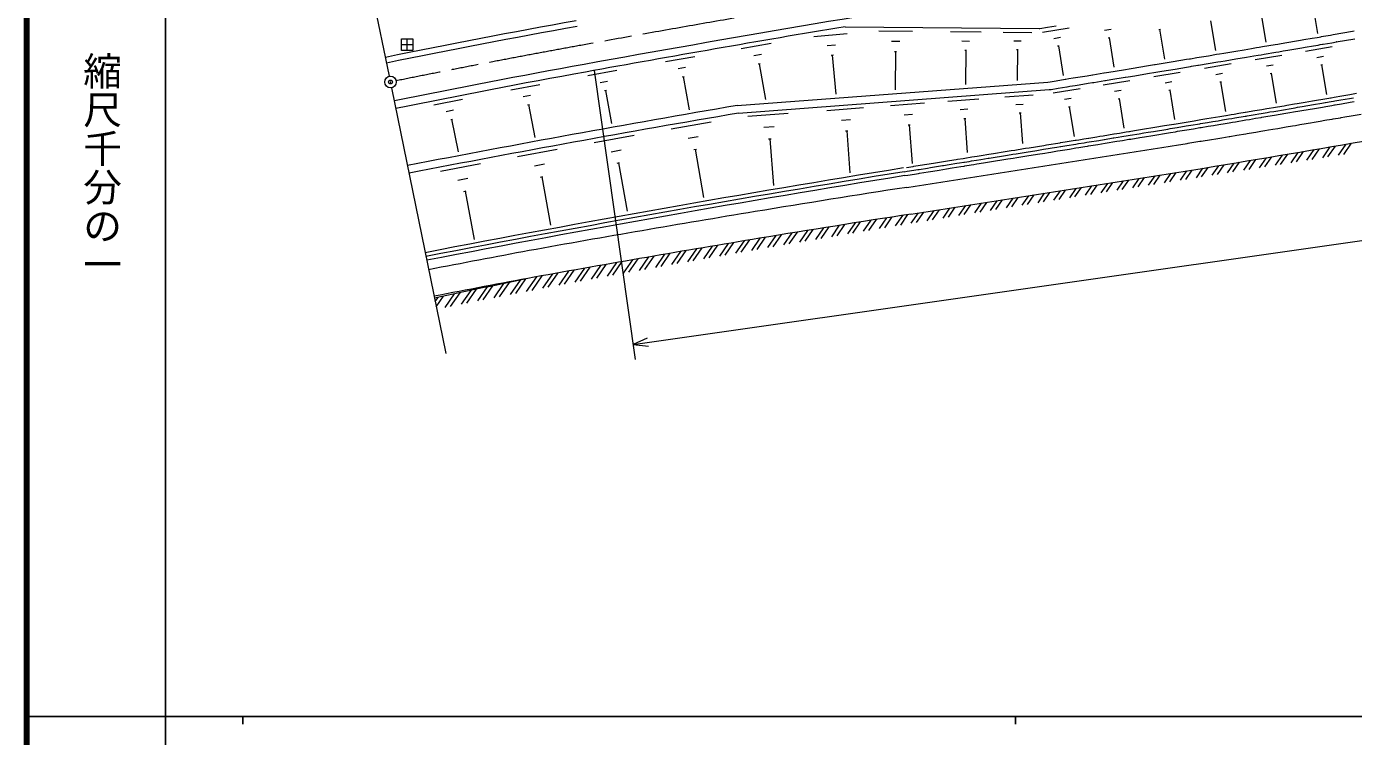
# Model space of a CAD drawing. Units: millimetres, scale not verified. Extents: x 40000 to 680000, y 20000 to 380000.
# Drawn here: x 40000 to 211713, y 202409 to 294254 of the extents above; entities that cross this region are included whole.
import ezdxf
from ezdxf.enums import TextEntityAlignment as Align

# ---------------------------------------------------------------- set-up
doc = ezdxf.new("R2010")
doc.units = ezdxf.units.MM
doc.header["$LTSCALE"] = 1000
doc.header["$PDMODE"] = 32
doc.header["$PDSIZE"] = 500
doc.linetypes.add('CHAIN', pattern=[18.5, 12, -1.5, 3.5, -1.5])
for name, color, linetype, lineweight in [('M-BGD', 7, 'Continuous', 13), ('M-BMK', 2, 'CHAIN', 13), ('M-TTL', 2, 'Continuous', 140), ('M-TTL-BAND', 7, 'Continuous', 25)]:
    doc.layers.add(name, color=color, linetype=linetype, lineweight=lineweight)
doc.styles.add('@ＭＳ ゴシック', font='')
doc.styles.get('@ＭＳ ゴシック').set_extended_font_data('@MS Gothic')

msp = doc.modelspace()

# ---------------------------------------------------------------- linework, layer by layer
at = {"layer": 'M-BGD'}
for p, q in [((86950, 287814), (75940, 341979)), ((206411, 297218), (207070, 293374)), ((199724, 296086), (200373, 292246)), ((145916, 294232), (171060, 293986)), ((150280, 293689), (154667, 293646)), ((171470, 293546), (174925, 294108)), ((179490, 293790), (180353, 293932)), ((186527, 293881), (186742, 293917)), ((186634, 293899), (187271, 290051)), ((193202, 294989), (193844, 291147)), ((88504, 291143), (88504, 292643)), ((88504, 292643), (90004, 292643)), ((89254, 291143), (89254, 292643)), ((90004, 292643), (90004, 291143)), ((132480, 291433), (136357, 292099)), ((141886, 292947), (146187, 293344)), ((151913, 292357), (153009, 292346)), ((159563, 293598), (163553, 293559)), ((161047, 292386), (162045, 292377)), ((166393, 293531), (170092, 293495)), ((167770, 292408), (168694, 292399)), ((172934, 292720), (173798, 292861)), ((179983, 292808), (180199, 292843)), ((180091, 292826), (180721, 288980)), ((90004, 291893), (88504, 291893)), ((90004, 291143), (88504, 291143)), ((122687, 289734), (126479, 290393)), ((134134, 290520), (135103, 290686)), ((143618, 291806), (144693, 291905)), ((144140, 290553), (144409, 290577)), ((144274, 290565), (144741, 285504)), ((152311, 291037), (152585, 291034)), ((152448, 291035), (152400, 286081)), ((161410, 291186), (161659, 291183)), ((161534, 291184), (161491, 286768)), ((168105, 291295), (168337, 291293)), ((168221, 291294), (168182, 287273)), ((173427, 291737), (173643, 291772)), ((173535, 291754), (174161, 287907)), ((198978, 289972), (202429, 290555)), ((205514, 291078), (208952, 291667)), ((206980, 290267), (207839, 290415)), ((112627, 287912), (116399, 288592)), ((113440, 288572), (118764, 251156)), ((124307, 288843), (125255, 289008)), ((134697, 289419), (134939, 289460)), ((134818, 289440), (135613, 284812)), ((192443, 288880), (195887, 289455)), ((200447, 289156), (201310, 289301)), ((207479, 289291), (207694, 289328)), ((207586, 289310), (208243, 285479)), ((114246, 287035), (115189, 287205)), ((124860, 287768), (125097, 287809)), ((124978, 287788), (125730, 283464)), ((131948, 284036), (172182, 287076)), ((179327, 286720), (182779, 287285)), ((185889, 287795), (189303, 288360)), ((187339, 286983), (188192, 287124)), ((193907, 288062), (194768, 288206)), ((194403, 287083), (194618, 287119)), ((194510, 287101), (195152, 283261)), ((200945, 288175), (201161, 288212)), ((201053, 288193), (201702, 284355)), ((87248, 286344), (94240, 251944)), ((102658, 286056), (106410, 286760)), ((104276, 285195), (105214, 285370)), ((114803, 285967), (115039, 286010)), ((114921, 285989), (115696, 281690)), ((118482, 253136), (352172, 286390)), ((132116, 283050), (172342, 286089)), ((166579, 285152), (170250, 285429)), ((172873, 285669), (176327, 286231)), ((180791, 285896), (181654, 286038)), ((187828, 286012), (188041, 286047)), ((187934, 286030), (188564, 282220)), ((92712, 284121), (96427, 284850)), ((94324, 283280), (95253, 283462)), ((104838, 284135), (105073, 284179)), ((104956, 284157), (105757, 279881)), ((143559, 283413), (148294, 283771)), ((151792, 284035), (156221, 284370)), ((159232, 284597), (163218, 284898)), ((160817, 283514), (161814, 283590)), ((168039, 284155), (168957, 284224)), ((174337, 284843), (175200, 284984)), ((174829, 283859), (175045, 283895)), ((174937, 283877), (175564, 280028)), ((181285, 284914), (181500, 284949)), ((181392, 284931), (182019, 281108)), ((94891, 282234), (95123, 282280)), ((95007, 282257), (95837, 278025)), ((123404, 281030), (128577, 281928)), ((133362, 282643), (138564, 283036)), ((145442, 282127), (146626, 282216)), ((153554, 282832), (154661, 282916)), ((161281, 282347), (161530, 282366)), ((161406, 282356), (161739, 277942)), ((168466, 283079), (168696, 283096)), ((168581, 283088), (168882, 279101)), ((113454, 279257), (118622, 280181)), ((125613, 279815), (126906, 280040)), ((135431, 281230), (136731, 281328)), ((145993, 280740), (146289, 280762)), ((146141, 280751), (146551, 275323)), ((154069, 281535), (154346, 281556)), ((154208, 281545), (154586, 276532)), ((182648, 280676), (183912, 280883)), ((182809, 280196), (183993, 280390)), ((182890, 279702), (184075, 279897)), ((103514, 277435), (108678, 278384)), ((115670, 278053), (116962, 278284)), ((126368, 278348), (126691, 278404)), ((126529, 278376), (127616, 272119)), ((136036, 279706), (136362, 279731)), ((136199, 279719), (136656, 273672)), ((206597, 278328), (205648, 276952)), ((207284, 278445), (206329, 277059)), ((208660, 278680), (207692, 277275)), ((209348, 278797), (208374, 277383)), ((210724, 279033), (209736, 277598)), ((211413, 279151), (210418, 277706)), ((93583, 275563), (98742, 276538)), ((105736, 276242), (107026, 276479)), ((116431, 276589), (116754, 276647)), ((116593, 276618), (117710, 270368)), ((195429, 275336), (196296, 276595)), ((196110, 275444), (196982, 276710)), ((198354, 276939), (197473, 275659)), ((199040, 277054), (198154, 275767)), ((200413, 277284), (199516, 275982)), ((201100, 277399), (200198, 276090)), ((202473, 277630), (201560, 276306)), ((203160, 277746), (202242, 276413)), ((204534, 277979), (203604, 276629)), ((205221, 278095), (204286, 276736)), ((106505, 274782), (106827, 274841)), ((106666, 274812), (107815, 268567)), ((185209, 273721), (186036, 274922)), ((185890, 273829), (186717, 275029)), ((187253, 274044), (188080, 275245)), ((187934, 274152), (188764, 275357)), ((190127, 275572), (189297, 274367)), ((190812, 275685), (189978, 274475)), ((192182, 275912), (191341, 274690)), ((192868, 276025), (192022, 274798)), ((194238, 276253), (193385, 275013)), ((194924, 276367), (194066, 275121)), ((95811, 274381), (97100, 274625)), ((173627, 271890), (174461, 273102)), ((174989, 272106), (175822, 273315)), ((175671, 272213), (176503, 273422)), ((177033, 272429), (177864, 273635)), ((177715, 272536), (178545, 273742)), ((179077, 272752), (179907, 273956)), ((179758, 272859), (180588, 274063)), ((181121, 273075), (181949, 274277)), ((181803, 273183), (182631, 274385)), ((183165, 273397), (183993, 274599)), ((183846, 273506), (184674, 274707)), ((96587, 272925), (96909, 272986)), ((96748, 272955), (97928, 266716)), ((162709, 270143), (163578, 271405)), ((163393, 270254), (164258, 271510)), ((164759, 270475), (165618, 271722)), ((165442, 270585), (166298, 271827)), ((166808, 270805), (167658, 272039)), ((167490, 270914), (168338, 272145)), ((168855, 271133), (169699, 272357)), ((169537, 271242), (170379, 272463)), ((170901, 271459), (171739, 272676)), ((171583, 271567), (172420, 272782)), ((172945, 271783), (173781, 272995)), ((151067, 268225), (152024, 269614)), ((152439, 268454), (153384, 269826)), ((153125, 268569), (154064, 269932)), ((154496, 268796), (155423, 270142)), ((155181, 268910), (156102, 270247)), ((156551, 269136), (157461, 270457)), ((157236, 269249), (158140, 270562)), ((158605, 269474), (159500, 270772)), ((159290, 269586), (160179, 270877)), ((160658, 269810), (161539, 271088)), ((161342, 269921), (162219, 271194)), ((140069, 266361), (141115, 267880)), ((140758, 266479), (141798, 267990)), ((142134, 266715), (143164, 268210)), ((142822, 266833), (143847, 268320)), ((144198, 267067), (145211, 268538)), ((144886, 267184), (145893, 268647)), ((146260, 267417), (147257, 268864)), ((146948, 267533), (147939, 268972)), ((148321, 267765), (149301, 269187)), ((149008, 267880), (149982, 269294)), ((150381, 268111), (151343, 269508)), ((129723, 264561), (130845, 266191)), ((130413, 264682), (131531, 266305)), ((131795, 264925), (132903, 266533)), ((132485, 265046), (133588, 266647)), ((133865, 265287), (134958, 266874)), ((134555, 265407), (135643, 266986)), ((135935, 265647), (137012, 267211)), ((136624, 265767), (137696, 267323)), ((138003, 266005), (139065, 267547)), ((138692, 266124), (139748, 267658)), ((119340, 262708), (120533, 264440)), ((120033, 262833), (121221, 264558)), ((121419, 263083), (122599, 264795)), ((122112, 263207), (123287, 264913)), ((123497, 263455), (124663, 265148)), ((124190, 263579), (125351, 265265)), ((125574, 263826), (126725, 265498)), ((126266, 263949), (127412, 265614)), ((127649, 264194), (128786, 265845)), ((128340, 264317), (129473, 265961)), ((109607, 260917), (110868, 262748)), ((111001, 261178), (112251, 262993)), ((111698, 261308), (112942, 263115)), ((113090, 261567), (114324, 263359)), ((113786, 261696), (115015, 263480)), ((115176, 261951), (116395, 263721)), ((115871, 262079), (117085, 263842)), ((117259, 262331), (118465, 264082)), ((117953, 262457), (119154, 264201)), ((100509, 259166), (101777, 261008)), ((101211, 259304), (102486, 261156)), ((102613, 259578), (103904, 261452)), ((103314, 259714), (104612, 261599)), ((104715, 259985), (106022, 261882)), ((105415, 260119), (106714, 262006)), ((106814, 260387), (108103, 262259)), ((107512, 260520), (108796, 262384)), ((108909, 260785), (110176, 262625)), ((93013, 257980), (93963, 259358)), ((94175, 257903), (95385, 259661)), ((94880, 258046), (96096, 259812)), ((96289, 258329), (97518, 260113)), ((96993, 258470), (98228, 260263)), ((98401, 258750), (99649, 260562)), ((99104, 258889), (100358, 260711)), ((92875, 258661), (93251, 259206)), ((120322, 253921), (118482, 253136)), ((118482, 253136), (120468, 252896))]:
    msp.add_line(p, q, dxfattribs=at)
for points in [[(171062, 293986), (171114, 293994), (172112, 294156), (173247, 294341)], [(172182, 287076), (172451, 287120), (173227, 287246), (174391, 287435), (174481, 287449), (174863, 287512), (175439, 287605), (177238, 287898), (177947, 288014), (177965, 288017), (179397, 288251), (179463, 288261), (180077, 288362), (181954, 288669), (182925, 288828), (185211, 289204), (185979, 289330), (186072, 289345), (188362, 289723), (190107, 290012), (190479, 290074), (190615, 290096), (191447, 290234), (192956, 290485), (194009, 290660), (194386, 290724), (194955, 290819), (196470, 291072), (197553, 291253), (198499, 291412), (199185, 291527), (199510, 291582), (199942, 291655), (201583, 291932), (201936, 291992), (202343, 292061), (203080, 292185), (204361, 292403), (204857, 292487), (205274, 292558), (206371, 292745), (207001, 292852), (207268, 292898), (207517, 292941), (207542, 292945), (208753, 293152), (209087, 293210), (209085, 293208), (211604, 293643), (211824, 293681)], [(172342, 286089), (172585, 286128), (173491, 286275), (174600, 286456), (174645, 286463), (174997, 286520), (175686, 286632), (176209, 286717), (176221, 286719), (177376, 286908), (177940, 287000), (178125, 287030), (179559, 287264), (179625, 287275), (180316, 287388), (182156, 287689), (182231, 287701), (182540, 287752), (183424, 287897), (185048, 288164), (186124, 288341), (186908, 288470), (188657, 288759), (190111, 288999), (190628, 289085), (190765, 289108), (191593, 289245), (191676, 289259), (194152, 289671), (194551, 289737), (195120, 289832), (196490, 290061), (197856, 290290), (198817, 290452), (199392, 290548), (199758, 290610), (200171, 290679), (201649, 290929), (202065, 290999), (202624, 291094), (203233, 291197), (204512, 291414), (205011, 291499), (205442, 291572), (206523, 291757), (207152, 291864), (207419, 291910), (207685, 291955), (207783, 291972), (208908, 292164), (209497, 292266), (209495, 292264), (211902, 292680)], [(183912, 280883), (184150, 280922), (184407, 280964), (186029, 281231), (187240, 281430), (188471, 281633), (188491, 281636), (189807, 281854), (191096, 282067), (191748, 282175), (191965, 282211), (192726, 282337), (194436, 282622), (195190, 282747), (195253, 282758), (195900, 282866), (196293, 282931), (196889, 283031), (197704, 283167), (197738, 283173), (198963, 283378), (199846, 283527), (200488, 283634), (200823, 283691), (201361, 283781), (201870, 283867), (202736, 284013), (203093, 284074), (204088, 284242), (204416, 284298), (205453, 284474), (206403, 284635), (206939, 284726), (207758, 284866), (208512, 284995), (208732, 285032), (208835, 285050), (209222, 285116), (210211, 285286), (211250, 285464), (212112, 285613)], [(183993, 280390), (184589, 280488), (185145, 280579), (185832, 280692), (187683, 280996), (187981, 281046), (188594, 281147), (188878, 281193), (190064, 281389), (190652, 281487), (191821, 281680), (191908, 281695), (192835, 281848), (193520, 281962), (194193, 282074), (194755, 282168), (195539, 282298), (195983, 282372), (196346, 282433), (197716, 282662), (197810, 282678), (197976, 282706), (198979, 282874), (199461, 282955), (199789, 283010), (200564, 283140), (200906, 283198), (201412, 283283), (202906, 283535), (203406, 283619), (204172, 283749), (204491, 283803), (205069, 283901), (206525, 284149), (207638, 284338), (208043, 284407), (208078, 284413), (208816, 284540), (209134, 284594), (209292, 284621), (210087, 284757), (211195, 284947), (211729, 285039)], [(184075, 279897), (184660, 279992), (185761, 280173), (187764, 280503), (188052, 280550), (188676, 280653), (188959, 280700), (190129, 280893), (191013, 281040), (191842, 281177), (191986, 281201), (192907, 281354), (193602, 281469), (194275, 281581), (195113, 281721), (195609, 281803), (196065, 281879), (196429, 281940), (197789, 282167), (198259, 282246), (199053, 282379), (199752, 282497), (199872, 282517), (200637, 282645), (201476, 282786), (202981, 283040), (203490, 283126), (203938, 283202), (204775, 283344), (205015, 283385), (206689, 283669), (207709, 283843), (208120, 283913), (208156, 283919), (208901, 284047), (209272, 284110), (209361, 284126), (210164, 284263), (211273, 284453), (211814, 284547)], [(189093, 278949), (189379, 278996), (190212, 279133), (190313, 279150), (190544, 279188), (191850, 279405), (191918, 279416), (191985, 279427), (193325, 279649), (193889, 279743), (194662, 279871), (195617, 280030), (195725, 280048), (196602, 280195), (197786, 280393), (197952, 280420), (198224, 280466), (199065, 280607), (199736, 280720), (200246, 280805), (200703, 280882), (201280, 280979), (201906, 281084), (203008, 281270), (203827, 281409), (204194, 281471), (204754, 281566), (205591, 281708), (205862, 281754), (206158, 281804), (206642, 281886), (207387, 282013), (208018, 282121), (208271, 282164), (208945, 282279), (209091, 282304), (210018, 282463), (210142, 282484), (210582, 282559), (211405, 282701), (212702, 282924)], [(153576, 275463), (153951, 275524), (154837, 275666), (155328, 275745), (155497, 275773), (156594, 275949), (156989, 276013), (158017, 276178), (158511, 276258), (158662, 276282), (159396, 276400), (160379, 276559), (160725, 276614), (161287, 276705), (161382, 276720), (161966, 276814), (162279, 276865), (162918, 276968), (163497, 277061), (164441, 277213), (164553, 277232), (166929, 277615), (167624, 277727), (168068, 277799), (169366, 278009), (170740, 278231), (171623, 278374), (172194, 278467), (172710, 278551), (173313, 278648), (173783, 278725), (173827, 278732), (174625, 278861), (175803, 279053), (176124, 279105), (176883, 279228), (177225, 279284), (177523, 279333), (178745, 279532), (179469, 279650), (179494, 279654), (180606, 279836), (180708, 279852), (181258, 279942), (181749, 280022), (182566, 280156), (182809, 280196)], [(153871, 276017), (154757, 276160), (154828, 276171), (155078, 276212), (156515, 276443), (157376, 276581), (159417, 276910), (160284, 277050), (160455, 277077), (160458, 277078), (161220, 277201), (161408, 277231), (162348, 277382), (163035, 277493), (163538, 277574), (164536, 277735), (165151, 277835), (166647, 278076), (167401, 278198), (167882, 278276), (169030, 278461), (169287, 278503), (169745, 278577), (171638, 278883), (171980, 278939), (173761, 279228), (173783, 279231), (174398, 279331), (175691, 279541), (175817, 279562), (176162, 279618), (176819, 279725), (177408, 279821), (177478, 279832), (178495, 279998), (178909, 280065), (179316, 280131), (180686, 280355), (180766, 280368), (181439, 280478), (182284, 280617), (182648, 280676), (182728, 280689)], [(153655, 274970), (154030, 275030), (154916, 275173), (155408, 275252), (155576, 275279), (156674, 275456), (157262, 275550), (158097, 275685), (159050, 275838), (159779, 275956), (160889, 276134), (161351, 276209), (161443, 276224), (162261, 276356), (162603, 276410), (162982, 276472), (163834, 276609), (164602, 276733), (166992, 277119), (167684, 277231), (168132, 277303), (169446, 277516), (170820, 277738), (171764, 277891), (172265, 277972), (172572, 278022), (173393, 278155), (173760, 278214), (174956, 278409), (175795, 278545), (176190, 278609), (176950, 278733), (177305, 278791), (177441, 278813), (178639, 279008), (179563, 279158), (179569, 279160), (181109, 279411), (181490, 279473), (181820, 279527), (182647, 279663), (182890, 279702)]]:
    msp.add_lwpolyline(points, dxfattribs=at)
msp.add_circle((87099, 287079), 750, dxfattribs=at)
for centre, radius, start, end in [((558381, -2167959), 2497500, 98.98218, 100.29207), ((326115, -888876), 1203250, 100.29207, 101.48901), ((326115, -888876), 1202500, 100.29207, 101.48901), ((558381, -2167959), 2496500, 99.50987, 100.29207), ((326115, -888876), 1197500, 100.29207, 101.48901), ((326115, -888876), 1196500, 100.29207, 101.48901), ((473884, -1714676), 2027750, 99.70809, 100.93309), ((473884, -1714676), 2026750, 99.70809, 100.93282), ((-257814, 3004524), 2765472, 279.31188, 280.23591), ((-1201714, 9062675), 8893155, 278.76797, 278.99746), ((473884, -1714676), 2016250, 99.14324, 100.92992), ((473884, -1714676), 2015750, 99.14324, 100.92978), ((473884, -1714676), 2015250, 99.14324, 100.92964), ((-1200175, 9052833), 8886693, 278.76798, 278.99773), ((463279, -1722870), 2020149, 98.80935, 99.37243), ((459960, -1703365), 2000364, 99.36961, 100.22015), ((463281, -1722878), 2016658, 98.80877, 99.37301), ((459951, -1703311), 1996809, 99.37018, 100.21958), ((473884, -1714676), 2014000, 100.55289, 100.92929), ((473884, -1714676), 2010500, 100.55289, 100.92832), ((512915, -1705473), 2009000, 101.69536, 102.07105)]:
    msp.add_arc(centre, radius, start, end, dxfattribs=at)
msp.add_point((87099, 287079), dxfattribs=at)
at = {"layer": 'M-BMK'}
for centre, radius, start, end in [((558381, -2167959), 2500000, 98.98218, 100.29207), ((326115, -888876), 1200000, 100.29207, 101.4532)]:
    msp.add_arc(centre, radius, start, end, dxfattribs=at)
at = {"layer": 'M-TTL'}
msp.add_line((40000, 380000), (40000, 20000), dxfattribs=at)
at = {"layer": 'M-TTL-BAND'}
for p, q in [((58000, 370000), (58000, 20000)), ((40000, 205000), (579000, 205000)), ((68000, 205000), (68000, 204000)), ((168000, 205000), (168000, 204000))]:
    msp.add_line(p, q, dxfattribs=at)

# ---------------------------------------------------------------- texts
at = {"layer": 'M-TTL-BAND', "style": '@ＭＳ ゴシック'}
msp.add_text('縮尺千分の一', height=3666, rotation=270, dxfattribs=at).set_placement((49777, 261030), align=Align.MIDDLE_RIGHT)

doc.saveas('drawing.dxf')
